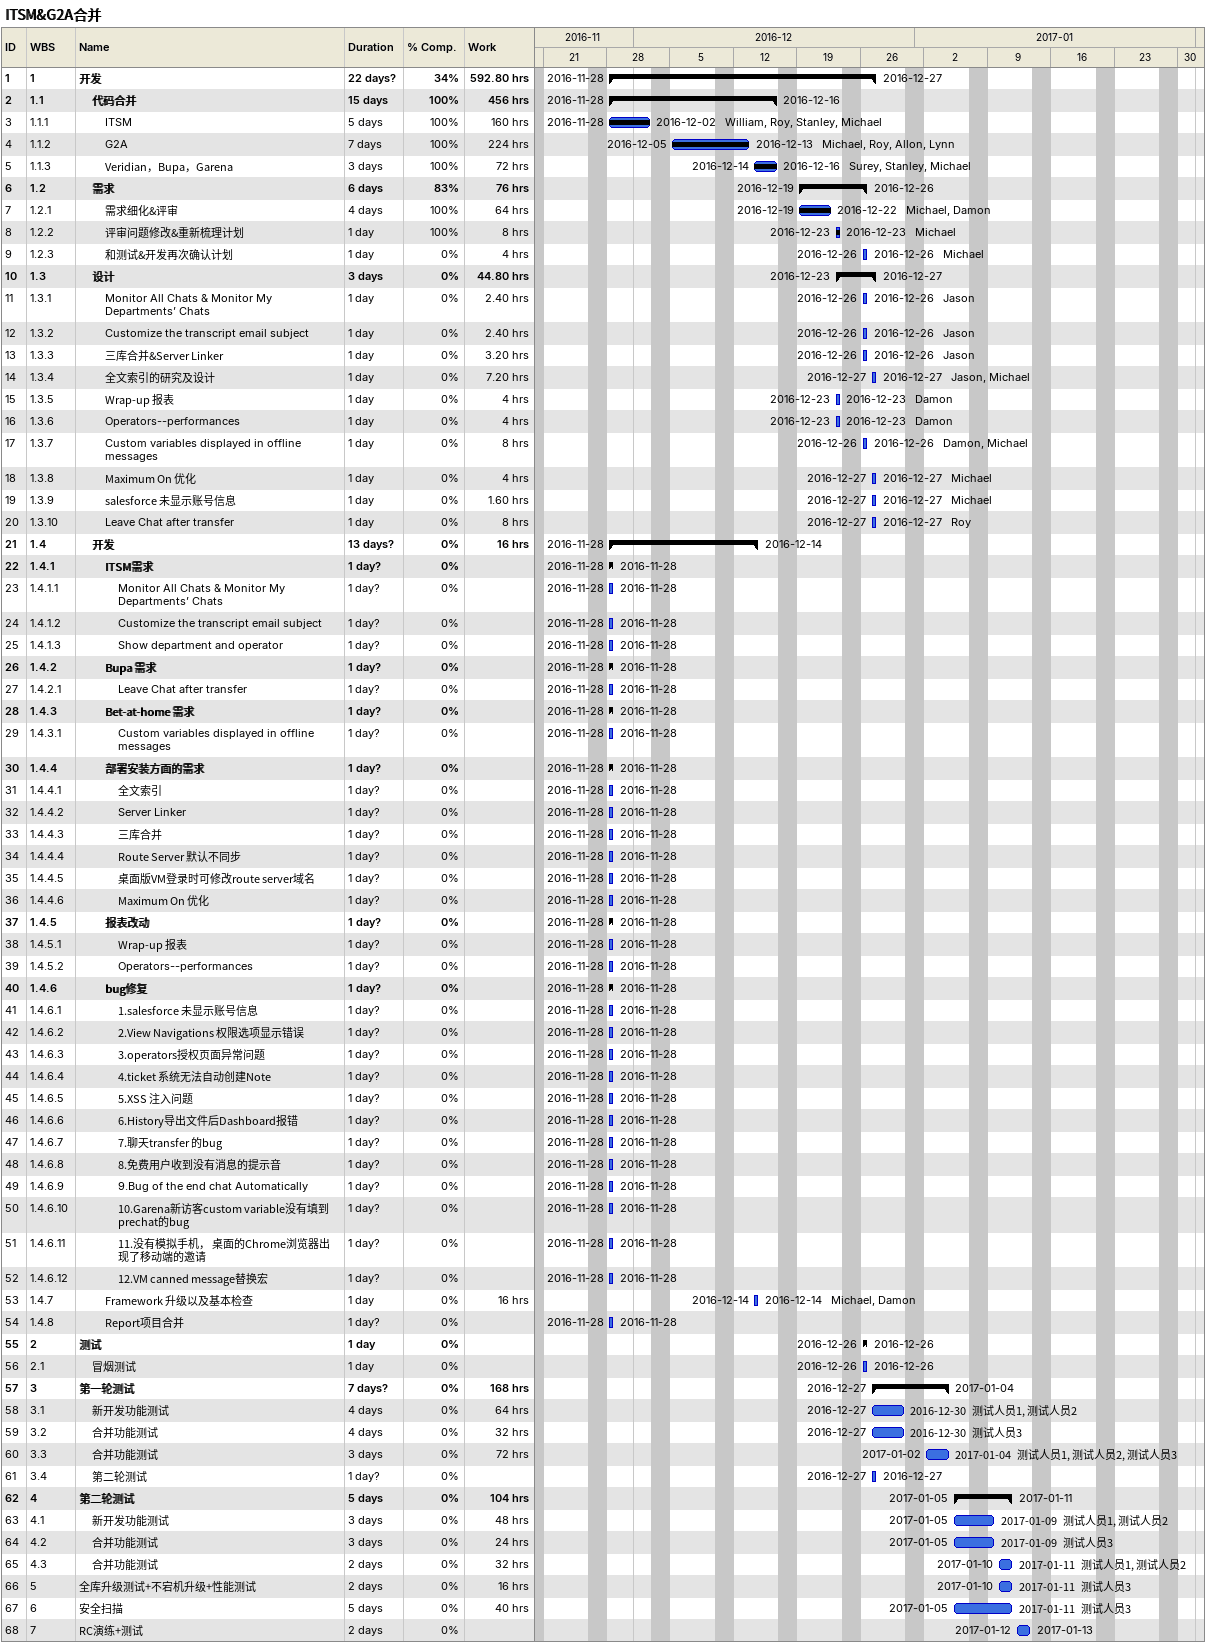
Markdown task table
ITSM&G2A合并

| ID | WBS | Task | Duration | Start | Finish | Resources | % complete | Work (h) |
|---|---|---|---|---|---|---|---|---|
| 1 | 1 | **开发** | 22d? | 2016-11-28 | 2016-12-27 |  | 34 | 592.80 |
| 2 | 1.1 | **代码合并** | 15d | 2016-11-28 | 2016-12-16 |  | 100 | 456 |
| 3 | 1.1.1 | ITSM | 5d | 2016-11-28 | 2016-12-02 | William, Roy, Stanley, Michael | 100 | 160 |
| 4 | 1.1.2 | G2A | 7d | 2016-12-05 | 2016-12-13 | Michael, Roy, Allon, Lynn | 100 | 224 |
| 5 | 1.1.3 | Veridian，Bupa，Garena | 3d | 2016-12-14 | 2016-12-16 | Surey, Stanley, Michael | 100 | 72 |
| 6 | 1.2 | **需求** | 6d | 2016-12-19 | 2016-12-26 |  | 83 | 76 |
| 7 | 1.2.1 | 需求细化&评审 | 4d | 2016-12-19 | 2016-12-22 | Michael, Damon | 100 | 64 |
| 8 | 1.2.2 | 评审问题修改&重新梳理计划 | 1d | 2016-12-23 | 2016-12-23 | Michael | 100 | 8 |
| 9 | 1.2.3 | 和测试&开发再次确认计划 | 1d | 2016-12-26 | 2016-12-26 | Michael | 0 | 4 |
| 10 | 1.3 | **设计** | 3d | 2016-12-23 | 2016-12-27 |  | 0 | 44.80 |
| 11 | 1.3.1 | Monitor All Chats & Monitor My Departments’ Chats | 1d | 2016-12-26 | 2016-12-26 | Jason | 0 | 2.40 |
| 12 | 1.3.2 | Customize the transcript email subject | 1d | 2016-12-26 | 2016-12-26 | Jason | 0 | 2.40 |
| 13 | 1.3.3 | 三库合并&Server Linker | 1d | 2016-12-26 | 2016-12-26 | Jason | 0 | 3.20 |
| 14 | 1.3.4 | 全文索引的研究及设计 | 1d | 2016-12-27 | 2016-12-27 | Jason, Michael | 0 | 7.20 |
| 15 | 1.3.5 | Wrap-up 报表 | 1d | 2016-12-23 | 2016-12-23 | Damon | 0 | 4 |
| 16 | 1.3.6 | Operators--performances | 1d | 2016-12-23 | 2016-12-23 | Damon | 0 | 4 |
| 17 | 1.3.7 | Custom variables displayed in offline messages | 1d | 2016-12-26 | 2016-12-26 | Damon, Michael | 0 | 8 |
| 18 | 1.3.8 | Maximum On 优化 | 1d | 2016-12-27 | 2016-12-27 | Michael | 0 | 4 |
| 19 | 1.3.9 | salesforce 未显示账号信息 | 1d | 2016-12-27 | 2016-12-27 | Michael | 0 | 1.60 |
| 20 | 1.3.10 | Leave Chat after transfer | 1d | 2016-12-27 | 2016-12-27 | Roy | 0 | 8 |
| 21 | 1.4 | **开发** | 13d? | 2016-11-28 | 2016-12-14 |  | 0 | 16 |
| 22 | 1.4.1 | **ITSM需求** | 1d? | 2016-11-28 | 2016-11-28 |  | 0 |  |
| 23 | 1.4.1.1 | Monitor All Chats & Monitor My Departments’ Chats | 1d? | 2016-11-28 | 2016-11-28 |  | 0 |  |
| 24 | 1.4.1.2 | Customize the transcript email subject | 1d? | 2016-11-28 | 2016-11-28 |  | 0 |  |
| 25 | 1.4.1.3 | Show department and operator | 1d? | 2016-11-28 | 2016-11-28 |  | 0 |  |
| 26 | 1.4.2 | **Bupa 需求** | 1d? | 2016-11-28 | 2016-11-28 |  | 0 |  |
| 27 | 1.4.2.1 | Leave Chat after transfer | 1d? | 2016-11-28 | 2016-11-28 |  | 0 |  |
| 28 | 1.4.3 | **Bet-at-home 需求** | 1d? | 2016-11-28 | 2016-11-28 |  | 0 |  |
| 29 | 1.4.3.1 | Custom variables displayed in offline messages | 1d? | 2016-11-28 | 2016-11-28 |  | 0 |  |
| 30 | 1.4.4 | **部署安装方面的需求** | 1d? | 2016-11-28 | 2016-11-28 |  | 0 |  |
| 31 | 1.4.4.1 | 全文索引 | 1d? | 2016-11-28 | 2016-11-28 |  | 0 |  |
| 32 | 1.4.4.2 | Server Linker | 1d? | 2016-11-28 | 2016-11-28 |  | 0 |  |
| 33 | 1.4.4.3 | 三库合并 | 1d? | 2016-11-28 | 2016-11-28 |  | 0 |  |
| 34 | 1.4.4.4 | Route Server 默认不同步 | 1d? | 2016-11-28 | 2016-11-28 |  | 0 |  |
| 35 | 1.4.4.5 | 桌面版VM登录时可修改route server域名 | 1d? | 2016-11-28 | 2016-11-28 |  | 0 |  |
| 36 | 1.4.4.6 | Maximum On 优化 | 1d? | 2016-11-28 | 2016-11-28 |  | 0 |  |
| 37 | 1.4.5 | **报表改动** | 1d? | 2016-11-28 | 2016-11-28 |  | 0 |  |
| 38 | 1.4.5.1 | Wrap-up 报表 | 1d? | 2016-11-28 | 2016-11-28 |  | 0 |  |
| 39 | 1.4.5.2 | Operators--performances | 1d? | 2016-11-28 | 2016-11-28 |  | 0 |  |
| 40 | 1.4.6 | **bug修复** | 1d? | 2016-11-28 | 2016-11-28 |  | 0 |  |
| 41 | 1.4.6.1 | 1.salesforce 未显示账号信息 | 1d? | 2016-11-28 | 2016-11-28 |  | 0 |  |
| 42 | 1.4.6.2 | 2.View Navigations 权限选项显示错误 | 1d? | 2016-11-28 | 2016-11-28 |  | 0 |  |
| 43 | 1.4.6.3 | 3.operators授权页面异常问题 | 1d? | 2016-11-28 | 2016-11-28 |  | 0 |  |
| 44 | 1.4.6.4 | 4.ticket 系统无法自动创建Note | 1d? | 2016-11-28 | 2016-11-28 |  | 0 |  |
| 45 | 1.4.6.5 | 5.XSS 注入问题 | 1d? | 2016-11-28 | 2016-11-28 |  | 0 |  |
| 46 | 1.4.6.6 | 6.History导出文件后Dashboard报错 | 1d? | 2016-11-28 | 2016-11-28 |  | 0 |  |
| 47 | 1.4.6.7 | 7.聊天transfer 的bug | 1d? | 2016-11-28 | 2016-11-28 |  | 0 |  |
| 48 | 1.4.6.8 | 8.免费用户收到没有消息的提示音 | 1d? | 2016-11-28 | 2016-11-28 |  | 0 |  |
| 49 | 1.4.6.9 | 9.Bug of the end chat Automatically | 1d? | 2016-11-28 | 2016-11-28 |  | 0 |  |
| 50 | 1.4.6.10 | 10.Garena新访客custom variable没有填到prechat的bug | 1d? | 2016-11-28 | 2016-11-28 |  | 0 |  |
| 51 | 1.4.6.11 | 11.没有模拟手机， 桌面的Chrome浏览器出现了移动端的邀请 | 1d? | 2016-11-28 | 2016-11-28 |  | 0 |  |
| 52 | 1.4.6.12 | 12.VM canned message替换宏 | 1d? | 2016-11-28 | 2016-11-28 |  | 0 |  |
| 53 | 1.4.7 | Framework 升级以及基本检查 | 1d | 2016-12-14 | 2016-12-14 | Michael, Damon | 0 | 16 |
| 54 | 1.4.8 | Report项目合并 | 1d? | 2016-11-28 | 2016-11-28 |  | 0 |  |
| 55 | 2 | **测试** | 1d | 2016-12-26 | 2016-12-26 |  | 0 |  |
| 56 | 2.1 | 冒烟测试 | 1d | 2016-12-26 | 2016-12-26 |  | 0 |  |
| 57 | 3 | **第一轮测试** | 7d? | 2016-12-27 | 2017-01-04 |  | 0 | 168 |
| 58 | 3.1 | 新开发功能测试 | 4d | 2016-12-27 | 2016-12-30 | 测试人员1, 测试人员2 | 0 | 64 |
| 59 | 3.2 | 合并功能测试 | 4d | 2016-12-27 | 2016-12-30 | 测试人员3 | 0 | 32 |
| 60 | 3.3 | 合并功能测试 | 3d | 2017-01-02 | 2017-01-04 | 测试人员1, 测试人员2, 测试人员3 | 0 | 72 |
| 61 | 3.4 | 第二轮测试 | 1d? | 2016-12-27 | 2016-12-27 |  | 0 |  |
| 62 | 4 | **第二轮测试** | 5d | 2017-01-05 | 2017-01-11 |  | 0 | 104 |
| 63 | 4.1 | 新开发功能测试 | 3d | 2017-01-05 | 2017-01-09 | 测试人员1, 测试人员2 | 0 | 48 |
| 64 | 4.2 | 合并功能测试 | 3d | 2017-01-05 | 2017-01-09 | 测试人员3 | 0 | 24 |
| 65 | 4.3 | 合并功能测试 | 2d | 2017-01-10 | 2017-01-11 | 测试人员1, 测试人员2 | 0 | 32 |
| 66 | 5 | 全库升级测试+不宕机升级+性能测试 | 2d | 2017-01-10 | 2017-01-11 | 测试人员3 | 0 | 16 |
| 67 | 6 | 安全扫描 | 5d | 2017-01-05 | 2017-01-11 | 测试人员3 | 0 | 40 |
| 68 | 7 | RC演练+测试 | 2d | 2017-01-12 | 2017-01-13 |  | 0 |  |
